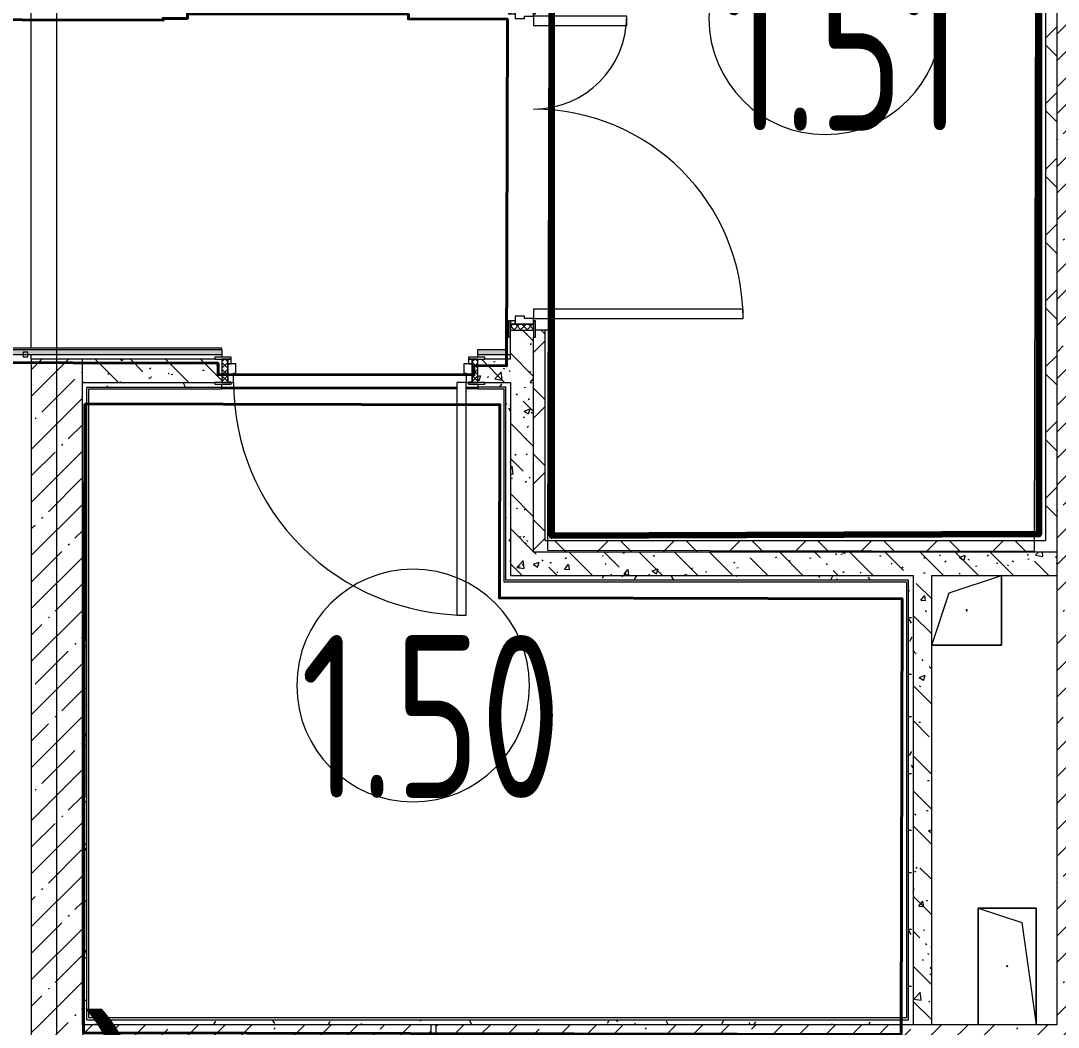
# Model space of a CAD drawing. Header units: millimetres. Extents: x -249154 to 415037, y -45458 to 354837.
# Drawn here: x 84770 to 89230, y 17121 to 21449 of the extents above; entities that cross this region are included whole.
import ezdxf

# ---------------------------------------------------------------- set-up
doc = ezdxf.new("R2010")
doc.units = ezdxf.units.MM
for name, color, linetype, lineweight in [('1) FK9 Плитка кухня', 102, 'Continuous', 40), ('488 штук тамбуров и 1.51', 5, 'Continuous', 140), ('666 покраска FK1', 211, 'Continuous', 60), ('923 Люки', 170, 'Continuous', 120), ('A-AREA-BNDY', 7, 'Continuous', 5), ('A-AREA-IDEN', 7, 'Continuous', 9), ('A-DOOR-2', 7, 'Continuous', 5), ('A-DOOR-FRAM-2', 7, 'Continuous', 5), ('A-FLOR', 7, 'Continuous', 9), ('A-GENM', 7, 'Continuous', 9), ('A-WALL', 7, 'Continuous', 5), ('I-WALL', 7, 'Continuous', 5), ('Оси', 7, 'Continuous', 9)]:
    doc.layers.add(name, color=color, linetype=linetype, lineweight=lineweight)
for name, color, linetype, lineweight, true_color in [('A-DOOR-1', 7, 'Continuous', 5, 0xc0c0c0), ('A-DOOR-FRAM-1', 7, 'Continuous', 5, 0xc0c0c0), ('A-WALL-1', 9, 'Continuous', 5, 0x808080), ('A-WALL-FNSH-1', 9, 'Continuous', 5, 0x808080)]:
    doc.layers.add(name, color=color, linetype=linetype, lineweight=lineweight, true_color=true_color)
doc.styles.get("Standard").update_dxf_attribs({"font": 'arial.ttf'})
doc.styles.add('СПДС', font='ГОСТ тип А.ttf', dxfattribs={"width": 0.9})
pattern_1 = [(45, (64.7, -136.06), (-114.04925, 114.04925), []), (45, (178.75, -136.06), (-114.04925, 114.04925), [201.612, -40.322, 6.706, -33.617])]
pattern_2 = [(135, (64.7, -136.06), (-150.8683, -150.8683), [213.36, -35.56, 7.112, -35.56]), (135, (64.7, 14.71), (-150.8683, -150.8683), []), (50, (64.7, -136.06), (255.05767, -22.3145), [26.67, -293.37]), (355, (64.7, -136.06), (-49.3404, 267.47914), [21.336, -234.696]), (100.451, (85.96, -137.92), (205.71947, 245.16356), [22.666, -249.326]), (46.184, (64.7, -64.94), (379.511, -58.86), [40.005, -440.055]), (96.636, (96.33, -69.85), (332.3634, 346.3991), [33.999, -373.989]), (351.184, (64.7, -64.94), (332.3669, 346.3953), [32.004, -352.044]), (21, (100.26, -82.72), (212.26017, -143.1711), [26.67, -293.37]), (326, (100.26, -82.72), (86.5224, 257.8632), [21.336, -234.696]), (71.451, (117.95, -94.65), (298.78395, 114.6901), [22.666, -249.326]), (37.5, (64.7, -136.06), (4.32385, 118.37751), [6.706, -225.146, 6.706, -231.546, -235.585]), (37.5, (64.7, -136.06), (4.32385, 118.37751), [-470.103, 6.706, -228.879]), (7.5, (64.7, -136.06), (93.54758, 140.2533), [6.706, -129.134, 6.706, -219.812, -89.789]), (7.5, (64.7, -136.06), (93.54758, 140.2533), [-362.356, 6.706, -83.083]), (327.5, (-14.6, -136.06), (189.82734, -8.02019), [6.706, -82.194, 6.706, -270.662, -368.046]), (327.5, (-14.6, -136.06), (189.82734, -8.02019), [-366.268, 6.706, -361.34]), (317.5, (-50.16, -136.06), (207.38114, 35.59764), [6.706, -108.864, 6.706, -177.495, -261.366]), (317.5, (-50.16, -136.06), (207.38114, 35.59764), [-299.771, 6.706, -254.66])]
pattern_3 = [(45, (64.7, -136.06), (-141.42136, 141.42136), []), (135, (64.7, -136.06), (-141.42136, -141.42136), [])]
pattern_4 = [(0, (64.7, -136.06), (243.84, 60.96), [20.117, -162.763, 20.117, -162.763, -975.36]), (0, (64.7, -136.06), (243.84, 60.96), [-365.76, 20.117, -345.643, 20.117, -162.763, -426.72]), (0, (64.7, -136.06), (243.84, 60.96), [-914.4, 20.117, -101.803, 20.117, -284.683]), (120, (156.14, -105.58), (-174.71291, 180.691634), [20.117, -162.763, 20.117, -162.763, -975.36]), (120, (156.14, -105.58), (-174.71291, 180.691634), [-365.76, 20.117, -345.643, 20.117, -162.763, -426.72]), (120, (156.14, -105.58), (-174.71291, 180.691634), [-914.4, 20.117, -101.803, 20.117, -284.683]), (240, (186.62, 16.34), (-69.12709, -241.651634), [20.117, -162.763, 20.117, -162.763, -975.36]), (240, (186.62, 16.34), (-69.12709, -241.651634), [-365.76, 20.117, -345.643, 20.117, -162.763, -426.72]), (240, (186.62, 16.34), (-69.12709, -241.651634), [-914.4, 20.117, -101.803, 20.117, -284.683])]

# ---------------------------------------------------------------- blocks, each defined once
blk = doc.blocks.new('110_Дверь_СКБ_1Ст_Внутренняя1 - Д-11а _огнестойкость EI 15_-32666892-Объем проектирования 1 этажа')
at = {"layer": 'A-DOOR-2'}
h = blk.add_hatch(dxfattribs=at)
h.set_pattern_fill('FP_44', color=256, style=0, pattern_type=2)
h.set_pattern_definition([(135, (1751.41, 114.685), (-14.14214, -14.14214), []), (225, (1751.41, 114.685), (14.14214, -14.14214), [])])
h.paths.add_polyline_path([(562.5, 50), (537.5, 49.1), (537.5, -50), (562.5, -50), (562.5, 0)])
at = {"layer": 'A-DOOR-FRAM-2'}
h = blk.add_hatch(dxfattribs=at)
h.set_pattern_fill('FP_45', color=256, style=0, pattern_type=2)
h.set_pattern_definition([(45, (-371.384, 114.685), (-14.1421, 14.1421), []), (135, (-371.384, 114.685), (-14.1421, -14.1421), [])])
h.paths.add_polyline_path([(-537.5, 50), (-537.5, -50), (-512.5, -50), (-512.5, 50)])
at = {"layer": 'A-DOOR-1'}
for p, q in [((-487.5, 1050), (-487.5, 50)), ((-447.5, 1050), (-487.5, 1050)), ((-447.5, 50), (-447.5, 1050)), ((-487.5, 50), (-447.5, 50))]:
    blk.add_line(p, q, dxfattribs=at)
blk.add_arc((-487.5, 50), 1000, 360, 90, dxfattribs=at)
at = {"layer": 'A-DOOR-FRAM-1'}
for p, q in [((-497.5, 58), (-567.5, 58)), ((-567.5, 58), (-567.5, 50)), ((-567.5, 50), (-497.5, 50)), ((-512.5, 50), (-537.5, 50)), ((-537.5, 50), (-537.5, -50)), ((-487.5, 50), (-512.5, 50)), ((-512.5, 50), (-512.5, -30)), ((-512.5, -50), (-512.5, 50)), ((-497.5, 50), (-512.5, 50)), ((-512.5, 50), (-512.5, 49)), ((-512.5, 49), (-497.5, 49)), ((-497.5, 50), (-497.5, 58)), ((-497.5, 49), (-497.5, 50)), ((-487.5, 10), (-487.5, 50)), ((512.5, 50), (512.5, 10)), ((537.5, 50), (512.5, 50)), ((592.5, 58), (522.5, 58)), ((522.5, 58), (522.5, 50)), ((537.5, 50), (522.5, 50)), ((522.5, 50), (522.5, 49)), ((522.5, 50), (592.5, 50)), ((522.5, 49), (537.5, 49)), ((537.5, -30), (537.5, 50)), ((562.5, 50), (537.5, 50)), ((537.5, 50), (537.5, -50)), ((537.5, 49), (537.5, 50)), ((562.5, -50), (562.5, 50)), ((592.5, 50), (592.5, 58)), ((-477.5, 10), (-487.5, 10)), ((-477.5, -30), (-477.5, 10)), ((512.5, 10), (502.5, 10)), ((502.5, 10), (502.5, -30)), ((-512.5, -30), (-477.5, -30)), ((-497.5, -30), (-512.5, -30)), ((-512.5, -30), (-512.5, -50)), ((-497.5, -50), (-497.5, -30)), ((502.5, -30), (537.5, -30)), ((537.5, -30), (522.5, -30)), ((522.5, -30), (522.5, -50)), ((537.5, -50), (537.5, -30)), ((-497.5, -50), (-567.5, -50)), ((-567.5, -50), (-567.5, -58)), ((-567.5, -58), (-497.5, -58)), ((-537.5, -50), (-512.5, -50)), ((-512.5, -50), (-497.5, -50)), ((-497.5, -58), (-497.5, -50)), ((522.5, -50), (537.5, -50)), ((592.5, -50), (522.5, -50)), ((522.5, -50), (522.5, -58)), ((522.5, -58), (592.5, -58)), ((537.5, -50), (562.5, -50)), ((592.5, -58), (592.5, -50))]:
    blk.add_line(p, q, dxfattribs=at)
blk = doc.blocks.new('110_Дверь_СКБ_2Ст - Д-10а_ СОШ_Дв_1450x2100h_Горячий цех-25784455-Объем проектирования 1 этажа')
at = {"layer": 'A-DOOR-2'}
h = blk.add_hatch(dxfattribs=at)
h.set_pattern_fill('FP_56', color=256, style=0, pattern_type=2)
h.set_pattern_definition([(135, (1601.41, 114.685), (-14.14214, -14.14214), []), (225, (1601.41, 114.685), (14.14214, -14.14214), [])])
h.paths.add_polyline_path([(712.5, -50), (712.5, 50), (687.5, 50), (687.5, -50)])
at = {"layer": 'A-DOOR-FRAM-2'}
h = blk.add_hatch(dxfattribs=at)
h.set_pattern_fill('FP_57', color=256, style=0, pattern_type=2)
h.set_pattern_definition([(45, (-521.384, 114.685), (-14.1421, 14.1421), []), (135, (-521.384, 114.685), (-14.1421, -14.1421), [])])
h.paths.add_polyline_path([(-662.5, -50), (-662.5, 50), (-687.5, 50), (-687.5, -50)])
at = {"layer": 'A-DOOR-1'}
for p, q in [((662.5, 950), (622.5, 950)), ((622.5, 950), (622.5, 50)), ((662.5, 50), (662.5, 950)), ((-637.5, 450), (-637.5, 50)), ((-597.5, 450), (-637.5, 450)), ((-597.5, 50), (-597.5, 450)), ((-637.5, 50), (-597.5, 50)), ((622.5, 50), (662.5, 50))]:
    blk.add_line(p, q, dxfattribs=at)
for centre, radius, start, end in [((662.5, 50), 900, 90, 180), ((-637.5, 50), 400, 0, 90)]:
    blk.add_arc(centre, radius, start, end, dxfattribs=at)
at = {"layer": 'A-DOOR-FRAM-1'}
for p, q in [((-647.5, 58), (-717.5, 58)), ((-717.5, 58), (-717.5, 50)), ((-717.5, 50), (-647.5, 50)), ((-662.5, 50), (-687.5, 50)), ((-687.5, 50), (-687.5, -50)), ((-637.5, 50), (-662.5, 50)), ((-662.5, 50), (-662.5, -30)), ((-662.5, -50), (-662.5, 50)), ((-647.5, 50), (-647.5, 58)), ((-637.5, 10), (-637.5, 50)), ((662.5, 50), (662.5, 10)), ((687.5, 50), (662.5, 50)), ((742.5, 58), (672.5, 58)), ((672.5, 58), (672.5, 50)), ((672.5, 50), (742.5, 50)), ((687.5, -30), (687.5, 50)), ((712.5, 50), (687.5, 50)), ((687.5, 50), (687.5, -50)), ((712.5, -50), (712.5, 50)), ((742.5, 50), (742.5, 58)), ((-627.5, 10), (-637.5, 10)), ((-627.5, -30), (-627.5, 10)), ((662.5, 10), (652.5, 10)), ((652.5, 10), (652.5, -30)), ((-662.5, -30), (-627.5, -30)), ((-647.5, -30), (-662.5, -30)), ((-662.5, -30), (-662.5, -50)), ((-647.5, -50), (-647.5, -30)), ((652.5, -30), (687.5, -30)), ((687.5, -30), (672.5, -30)), ((672.5, -30), (672.5, -50)), ((687.5, -50), (687.5, -30)), ((-647.5, -50), (-717.5, -50)), ((-717.5, -50), (-717.5, -58)), ((-717.5, -58), (-647.5, -58)), ((-687.5, -50), (-662.5, -50)), ((-662.5, -50), (-647.5, -50)), ((-647.5, -58), (-647.5, -50)), ((672.5, -50), (687.5, -50)), ((742.5, -50), (672.5, -50)), ((672.5, -50), (672.5, -58)), ((672.5, -58), (742.5, -58)), ((687.5, -50), (712.5, -50)), ((742.5, -58), (742.5, -50))]:
    blk.add_line(p, q, dxfattribs=at)
blk = doc.blocks.new('GM_Отверстие прямоугольное _в плите_ - Отверстие-V125-Объем проектирования 1 этажа')
at = {"layer": 'A-GENM'}
for p, q in [((-250, -125), (-250, 125)), ((-250, 125), (250, 125)), ((250, 125), (-250, 125)), ((-250, 125), (-250, -125)), ((-187.5, 62.5), (250, 125)), ((-250, -125), (-187.5, 62.5)), ((250, -125), (-250, -125)), ((-250, -125), (250, -125))]:
    blk.add_line(p, q, dxfattribs=at)
for start, end in [(360, 180), (180, 360)]:
    blk.add_arc((0, 0), 2.5, start, end, dxfattribs=at)
blk = doc.blocks.new('GM_Отверстие прямоугольное _в плите_ - Отверстие-21958654-Объем проектирования 1 этажа')
at = {"layer": 'A-GENM'}
for p, q in [((-75, 75), (150, 150)), ((150, 150), (150, -150)), ((150, -150), (150, 150)), ((-150, -150), (-75, 75)), ((150, -150), (-150, -150)), ((-150, -150), (150, -150))]:
    blk.add_line(p, q, dxfattribs=at)
for start, end in [(360, 180), (180, 360)]:
    blk.add_arc((0, 0), 2.5, start, end, dxfattribs=at)
blk = doc.blocks.new('Марка_Помещения - Номер-25198446-Объем проектирования 1 этажа')
at = {"layer": 'A-AREA-IDEN'}
for start, end in [(360, 180), (180, 360)]:
    blk.add_arc((0, 0), 2.5, start, end, dxfattribs=at)

msp = doc.modelspace()

# ---------------------------------------------------------------- hatches: boundary and pattern name
at = {"layer": 'I-WALL'}
h = msp.add_hatch(dxfattribs=at)
h.set_pattern_fill('FP_1', color=256, style=0, pattern_type=2)
h.set_pattern_definition(pattern_1)
h.paths.add_polyline_path([(89474.7, 17133.9), (89474.7, 26963.9), (89224.7, 26963.9), (89224.7, 17133.9)])
h = msp.add_hatch(dxfattribs=at)
h.set_pattern_fill('FP_24', color=256, style=0, pattern_type=2)
h.set_pattern_definition(pattern_3)
h.paths.add_polyline_path([(87024.7, 19163.9), (87024.7, 20118.9), (86982.7, 20118.9), (86982.7, 20088.9), (86974.7, 20088.9), (86974.7, 19163.9)])
h.paths.add_polyline_path([(87024.7, 21518.9), (87024.7, 23293.9), (86974.7, 23293.9), (86974.8, 21548.9), (86982.7, 21548.9), (86982.7, 21518.9)])
h = msp.add_hatch(dxfattribs=at)
h.set_pattern_fill('FP_24', color=256, style=0, pattern_type=2)
h.set_pattern_definition(pattern_3)
h.paths.add_polyline_path([(89174.7, 19213.9), (89224.7, 19215.1), (89224.7, 22963.9), (89174.7, 22963.9), (89174.7, 19233.9)])
h = msp.add_hatch(dxfattribs=at)
h.set_pattern_fill('FP_191', color=256, style=0, pattern_type=2)
h.set_pattern_definition(pattern_4)
h.paths.add_polyline_path([(86874.7, 20013.9), (86873, 20088.9), (86866.7, 20088.9), (86866.7, 20093.9), (86854.7, 20093.9), (86854.7, 20013.9)])
h.paths.add_polyline_path([(86854.7, 21523.9), (86866.7, 21523.9), (86866.7, 21543.9), (86854.7, 21543.9), (86854.7, 21533.9)])
h = msp.add_hatch(dxfattribs=at)
h.set_pattern_fill('FP_41', color=256, style=0, pattern_type=2)
h.set_pattern_definition(pattern_2)
h.paths.add_polyline_path([(86974.7, 19893.9), (86974.7, 20118.9), (86874.7, 20118.9), (86874.7, 19893.9), (86906.3, 19893.9)])
h.paths.add_polyline_path([(86906.3, 21518.9), (86974.7, 21518.9), (86974.7, 21543.9), (86874.7, 21543.9), (86874.7, 21518.9), (86903.9, 21518.9)])
h = msp.add_hatch(dxfattribs=at)
h.set_pattern_fill('FP_191', color=256, style=0, pattern_type=2)
h.set_pattern_definition(pattern_4)
h.paths.add_polyline_path([(86734.7, 20013.9), (86854.7, 20013.9), (86854.7, 20033.9), (86734.7, 20033.9), (86734.7, 20023.9)])
h.paths.add_polyline_path([(85404.3, 20013.9), (85634.7, 20013.9), (85632.5, 20033.9), (84444.7, 20033.9), (84444.7, 20021.9), (84474.7, 20021.9), (84474.7, 20013.9), (85274.7, 20013.9)])
h.paths.add_polyline_path([(83289.8, 20013.9), (83464.7, 20014.9), (83464.7, 20021.9), (83494.7, 20021.9), (83494.7, 20033.9), (82894.7, 20033.9), (82894.7, 20021.9), (82924.7, 20021.9), (82924.7, 20013.9), (83094.7, 20013.9)])
h.paths.add_polyline_path([(81764.7, 20013.9), (81764.7, 20021.9), (81794.7, 20021.9), (81794.7, 20033.9), (80614.7, 20033.9), (80614.7, 20021.9), (80644.7, 20021.9), (80644.7, 20013.9), (81614.7, 20013.9)])
h.paths.add_polyline_path([(79169.8, 20013.9), (79484.7, 20014.7), (79484.7, 20021.9), (79514.7, 20021.9), (79514.7, 20033.9), (78744.5, 20033.9), (78744.5, 20013.9), (79000.5, 20013.9)])
h = msp.add_hatch(dxfattribs=at)
h.set_pattern_fill('FP_1', color=256, style=0, pattern_type=2)
h.set_pattern_definition(pattern_1)
h.paths.add_polyline_path([(84814.7, 17133.9), (85034.7, 17133.9), (85034.7, 19993.9), (84814.7, 19993.9), (84814.7, 17153.9)])
h = msp.add_hatch(dxfattribs=at)
h.set_pattern_fill('FP_41', color=256, style=0, pattern_type=2)
h.set_pattern_definition(pattern_2)
h.paths.add_polyline_path([(86764.7, 19893.9), (86874.7, 19893.9), (86874.7, 19993.9), (86734.7, 19993.9), (86734.7, 19893.9)])
h.paths.add_polyline_path([(85146.6, 19893.9), (85634.7, 19893.9), (85634.7, 19993.9), (85034.7, 19993.9), (85034.7, 19893.9), (85104.7, 19893.9)])
h = msp.add_hatch(dxfattribs=at)
h.set_pattern_fill('FP_191', color=256, style=0, pattern_type=2)
h.set_pattern_definition(pattern_4)
h.paths.add_polyline_path([(85604.7, 19873.9), (85634.7, 19873.9), (85634.7, 19885.9), (85604.7, 19885.9), (85604.7, 19893.9), (85034.7, 19893.9), (85034.7, 19873.9), (85444.7, 19873.9)])
h.paths.add_polyline_path([(86764.7, 19873.9), (86854.7, 19873.9), (86854.2, 19893.9), (86764.7, 19893.9), (86764.7, 19885.9), (86734.7, 19885.9), (86734.7, 19873.9)])
h = msp.add_hatch(dxfattribs=at)
h.set_pattern_fill('FP_191', color=256, style=0, pattern_type=2)
h.set_pattern_definition(pattern_4)
h.paths.add_polyline_path([(86874.7, 19063.9), (86874.7, 19893.9), (86854.7, 19893.9), (86854.7, 19063.9)])
h = msp.add_hatch(dxfattribs=at)
h.set_pattern_fill('FP_41', color=256, style=0, pattern_type=2)
h.set_pattern_definition(pattern_2)
h.paths.add_polyline_path([(86906.3, 19063.9), (86974.7, 19063.9), (86974.7, 19893.9), (86874.7, 19893.9), (86874.7, 19063.9)])
h = msp.add_hatch(dxfattribs=at)
h.set_pattern_fill('FP_191', color=256, style=0, pattern_type=2)
h.set_pattern_definition(pattern_4)
h.paths.add_polyline_path([(85034.7, 17133.9), (85054.7, 17133.9), (85054.7, 19873.9), (85034.7, 19873.9), (85034.7, 17153.9)])
h = msp.add_hatch(dxfattribs=at)
h.set_pattern_fill('FP_24', color=256, style=0, pattern_type=2)
h.set_pattern_definition(pattern_3)
h.paths.add_polyline_path([(89224.7, 19163.9), (89224.7, 19213.9), (87024.7, 19213.9), (87024.7, 19163.9), (89174.7, 19163.9)])
h = msp.add_hatch(dxfattribs=at)
h.set_pattern_fill('FP_41', color=256, style=0, pattern_type=2)
h.set_pattern_definition(pattern_2)
h.paths.add_polyline_path([(88605.7, 19063.9), (89224.7, 19063.9), (89224.7, 19163.9), (86974.7, 19163.9), (86974.7, 19063.9), (88585.7, 19063.9)])
h = msp.add_hatch(dxfattribs=at)
h.set_pattern_fill('FP_191', color=256, style=0, pattern_type=2)
h.set_pattern_definition(pattern_4)
h.paths.add_polyline_path([(86854.7, 19043.9), (88585.7, 19043.9), (88585.5, 19063.9), (86854.7, 19063.9)])
h = msp.add_hatch(dxfattribs=at)
h.set_pattern_fill('FP_191', color=256, style=0, pattern_type=2)
h.set_pattern_definition(pattern_4)
h.paths.add_polyline_path([(88585.7, 17153.9), (88605.7, 17154.1), (88605.7, 19063.9), (88585.7, 19063.9), (88585.7, 17161.9)])
h = msp.add_hatch(dxfattribs=at)
h.set_pattern_fill('FP_41', color=256, style=0, pattern_type=2)
h.set_pattern_definition(pattern_2)
h.paths.add_polyline_path([(88605.7, 16043.9), (88685.7, 16043.9), (88685.7, 16913.9), (88605.7, 16913.9), (88605.7, 16050.8)])
h.paths.add_polyline_path([(88685.7, 17133.9), (88685.7, 19063.9), (88605.7, 19063.9), (88605.7, 17133.9)])
h = msp.add_hatch(dxfattribs=at)
h.set_pattern_fill('FP_1', color=256, style=0, pattern_type=2)
h.set_pattern_definition(pattern_1)
h.paths.add_polyline_path([(85359, 16913.9), (86334.7, 16913.9), (86334.7, 17133.9), (84814.7, 17133.9), (84814.7, 16913.9), (85274.7, 16913.9)])
h = msp.add_hatch(dxfattribs=at)
h.set_pattern_fill('FP_191', color=256, style=0, pattern_type=2)
h.set_pattern_definition(pattern_4)
h.paths.add_polyline_path([(88605.7, 17133.9), (88605.7, 17153.9), (85054.7, 17153.9), (85054.7, 17133.9), (88585.7, 17133.9)])
h = msp.add_hatch(dxfattribs=at)
h.set_pattern_fill('FP_1', color=256, style=0, pattern_type=2)
h.set_pattern_definition(pattern_1)
h.paths.add_polyline_path([(86534.7, 15963.9), (86534.7, 17133.9), (86334.7, 17133.9), (86334.7, 15963.9), (86390.6, 15963.9)])
h = msp.add_hatch(dxfattribs=at)
h.set_pattern_fill('FP_1', color=256, style=0, pattern_type=2)
h.set_pattern_definition(pattern_1)
h.paths.add_polyline_path([(92874.7, 16913.9), (92874.7, 17133.9), (86554.7, 17133.9), (86554.7, 16913.9), (92862.2, 16913.9)])

# ---------------------------------------------------------------- linework, layer by layer
at = {"layer": '1) FK9 Плитка кухня', "flags": 128}
msp.add_lwpolyline([(66338.5, 21021.8), (78758.3, 20992.7), (78755.9, 19992.7), (85618.1, 19976.5), (85618, 19928.5), (86718, 19926), (86718.1, 19966), (86858.1, 19965.6), (86861.6, 21455.6), (86436.2, 21456.6), (86436.3, 21476.6), (85486.3, 21478.9), (85486.3, 21458.9), (85381.6, 21459.1), (85381.6, 21451.1), (82353.6, 21458.2), (82356, 22478.2), (68336, 22511.1)], dxfattribs=at)
msp.add_lwpolyline([(85045.7, 19801.9), (85039.3, 17097.9), (88554.3, 17089.6), (88558.7, 18963.6), (86827.7, 18967.7), (86829.7, 19797.7)], close=True, dxfattribs=at)
at = {"layer": '488 штук тамбуров и 1.51', "ltscale": 0.5}
msp.add_lwpolyline([(88774.7, 23293.9), (88774.7, 22913.9), (89146.7, 22913.9), (89146.7, 19241.9), (87052.7, 19233.9), (87052.7, 23215.9)], dxfattribs=at)
at = {"layer": '666 покраска FK1', "ltscale": 0.5}
msp.add_lwpolyline([(88774.7, 23293.9), (88774.7, 22913.9), (89146.7, 22913.9), (89146.7, 19241.9), (87052.7, 19233.9), (87052.7, 23215.9)], dxfattribs=at)
at = {"layer": 'A-AREA-BNDY', "flags": 128}
msp.add_lwpolyline([(87034.2, 19173.2), (89128.2, 19168.3), (89136.8, 22812.3), (88756.8, 22813.2), (88757.5, 23143.2), (87043.6, 23147.2)], close=True, dxfattribs=at)
at = {"layer": 'A-FLOR'}
for p, q in [((84814.7, 20041.9), (84814.7, 21515.9)), ((87044.7, 21428.9), (87044.7, 20208.9)), ((87044.7, 20168.9), (87044.7, 20118.9)), ((85634.7, 20033.9), (85634.7, 20001.9)), ((86854.7, 20033.9), (86734.7, 20033.9)), ((86734.7, 20001.9), (86734.7, 20033.9)), ((84814.7, 19993.9), (84814.7, 20013.9)), ((85634.7, 19865.9), (85634.7, 19885.9)), ((85634.7, 19873.9), (86644.7, 19873.9)), ((86644.7, 19865.9), (85634.7, 19865.9)), ((86684.7, 19873.9), (86734.7, 19873.9)), ((86734.7, 19865.9), (86684.7, 19865.9)), ((86734.7, 19873.9), (86734.7, 19865.9))]:
    msp.add_line(p, q, dxfattribs=at)
at = {"layer": 'A-WALL'}
for p, q in [((89224.7, 17133.9), (89224.7, 22976.4)), ((89154.7, 19233.9), (89154.7, 22893.9)), ((89174.7, 22913.9), (89174.7, 19213.9)), ((87024.7, 19213.9), (87024.7, 20118.9)), ((85054.7, 17153.9), (85054.7, 19873.9)), ((86854.7, 19873.9), (86734.7, 19873.9)), ((86854.7, 19063.9), (86854.7, 19873.9)), ((87044.7, 19233.9), (87052.7, 19233.9)), ((87024.7, 19213.9), (89174.7, 19213.9)), ((88585.7, 19043.9), (86854.7, 19043.9)), ((88585.7, 17153.9), (88585.7, 19043.9)), ((85054.7, 17153.9), (88585.7, 17153.9))]:
    msp.add_line(p, q, dxfattribs=at)
at = {"layer": 'A-WALL-1'}
for p, q in [((87024.7, 20118.9), (86982.7, 20118.9)), ((86854.7, 20093.9), (86854.7, 20033.9)), ((86866.7, 20093.9), (86854.7, 20093.9)), ((86874.7, 19993.9), (86874.7, 20088.9)), ((86974.7, 19163.9), (86974.7, 20088.9)), ((85634.7, 20033.9), (84444.7, 20033.9)), ((84474.7, 20013.9), (85634.7, 20013.9)), ((84780.7, 20023.9), (84780.7, 20003.9)), ((84800.7, 20023.9), (84780.7, 20023.9)), ((84780.7, 20003.9), (84800.7, 20003.9)), ((84800.7, 20003.9), (84800.7, 20023.9)), ((85604.7, 19993.9), (84814.7, 19993.9)), ((84814.7, 19993.9), (84814.7, 15013.9)), ((85034.7, 17133.9), (85034.7, 19993.9)), ((86734.7, 20013.9), (86874.7, 20013.9)), ((86874.7, 19993.9), (86764.7, 19993.9)), ((85034.7, 19893.9), (85604.7, 19893.9)), ((86764.7, 19893.9), (86874.7, 19893.9)), ((86874.7, 19893.9), (86874.7, 19063.9)), ((85054.7, 19873.9), (85634.7, 19873.9)), ((86734.7, 19885.9), (86734.7, 19873.9)), ((89224.7, 19163.9), (86974.7, 19163.9)), ((86874.7, 19063.9), (88605.7, 19063.9)), ((88605.7, 19063.9), (88605.7, 17133.9)), ((88685.7, 19063.9), (89224.7, 19063.9)), ((88685.7, 17133.9), (88685.7, 19063.9)), ((85034.7, 17133.9), (89224.7, 17133.9)), ((86534.7, 13463.9), (86534.7, 17133.9)), ((86554.7, 17133.9), (86554.7, 16913.9))]:
    msp.add_line(p, q, dxfattribs=at)
at = {"layer": 'A-WALL-FNSH-1'}
for p, q in [((89146.7, 22885.9), (89146.7, 19241.9)), ((87052.7, 20118.9), (87024.7, 20118.9)), ((87044.7, 19233.9), (87044.7, 20118.9)), ((87052.7, 19233.9), (87052.7, 20118.9)), ((85634.7, 20041.9), (84444.7, 20041.9)), ((85634.7, 20033.9), (85634.7, 20041.9)), ((85062.7, 17161.9), (85062.7, 19865.9)), ((85062.7, 19865.9), (85634.7, 19865.9)), ((86734.7, 19865.9), (86846.7, 19865.9)), ((86846.7, 19865.9), (86846.7, 19035.9)), ((89146.7, 19241.9), (87045.2, 19241.9)), ((87045.2, 19241.9), (87045.2, 19233.9)), ((87052.7, 19233.9), (89154.7, 19233.9)), ((86854.7, 19043.9), (86854.7, 19063.9)), ((86846.7, 19035.9), (88577.7, 19035.9)), ((88577.7, 19035.9), (88577.7, 17161.9)), ((88577.7, 17161.9), (85062.7, 17161.9))]:
    msp.add_line(p, q, dxfattribs=at)
at = {"layer": 'Оси'}
msp.add_lwpolyline([(86088.5, -2042.3), (86088.5, -1322.8), (84924.7, -179.1), (84924.7, 4820.9), (84924.7, 16779), (84924.7, 21779)], dxfattribs=at)

# ---------------------------------------------------------------- block references
at = {"layer": 'A-AREA-IDEN', "xscale": 199.9999999999999, "yscale": 199.9999999999999, "zscale": 199.9999999999999}
for p in [(88228.3, 21459.5), (86456.4, 18590.6)]:
    msp.add_blockref('Марка_Помещения - Номер-25198446-Объем проектирования 1 этажа', p, dxfattribs=at)
at = {"layer": 'A-DOOR-1'}
for name, p, rotation in [('110_Дверь_СКБ_2Ст - Д-10а_ СОШ_Дв_1450x2100h_Горячий цех-25784455-Объем проектирования 1 этажа', (86924.7, 20831.4), 270), ('110_Дверь_СКБ_1Ст_Внутренняя1 - Д-11а _огнестойкость EI 15_-32666892-Объем проектирования 1 этажа', (86197.2, 19943.9), 180)]:
    msp.add_blockref(name, p, dxfattribs=dict(at, rotation=rotation))
at = {"layer": 'A-GENM'}
msp.add_blockref('GM_Отверстие прямоугольное _в плите_ - Отверстие-21958654-Объем проектирования 1 этажа', (88835.7, 18913.9), dxfattribs=at)
at = {"layer": 'A-GENM', "rotation": 270}
msp.add_blockref('GM_Отверстие прямоугольное _в плите_ - Отверстие-V125-Объем проектирования 1 этажа', (89010.4, 17383.9), dxfattribs=at)

# ---------------------------------------------------------------- texts
at = {"layer": '923 Люки', "insert": (82585.9, 17169.7), "char_height": 600, "width": 3064.482, "attachment_point": 1}
msp.add_mtext('T-16(п)', dxfattribs=at)
at = {"layer": 'A-AREA-IDEN', "char_height": 700, "attachment_point": 1, "style": 'СПДС'}
for s, insert, width in [('1.51', (87792.2, 21676.6), 1096.708), ('1.50', (85972.6, 18807.7), 1212.151)]:
    msp.add_mtext(s, dxfattribs=dict(at, insert=insert, width=width))

doc.saveas('drawing.dxf')
